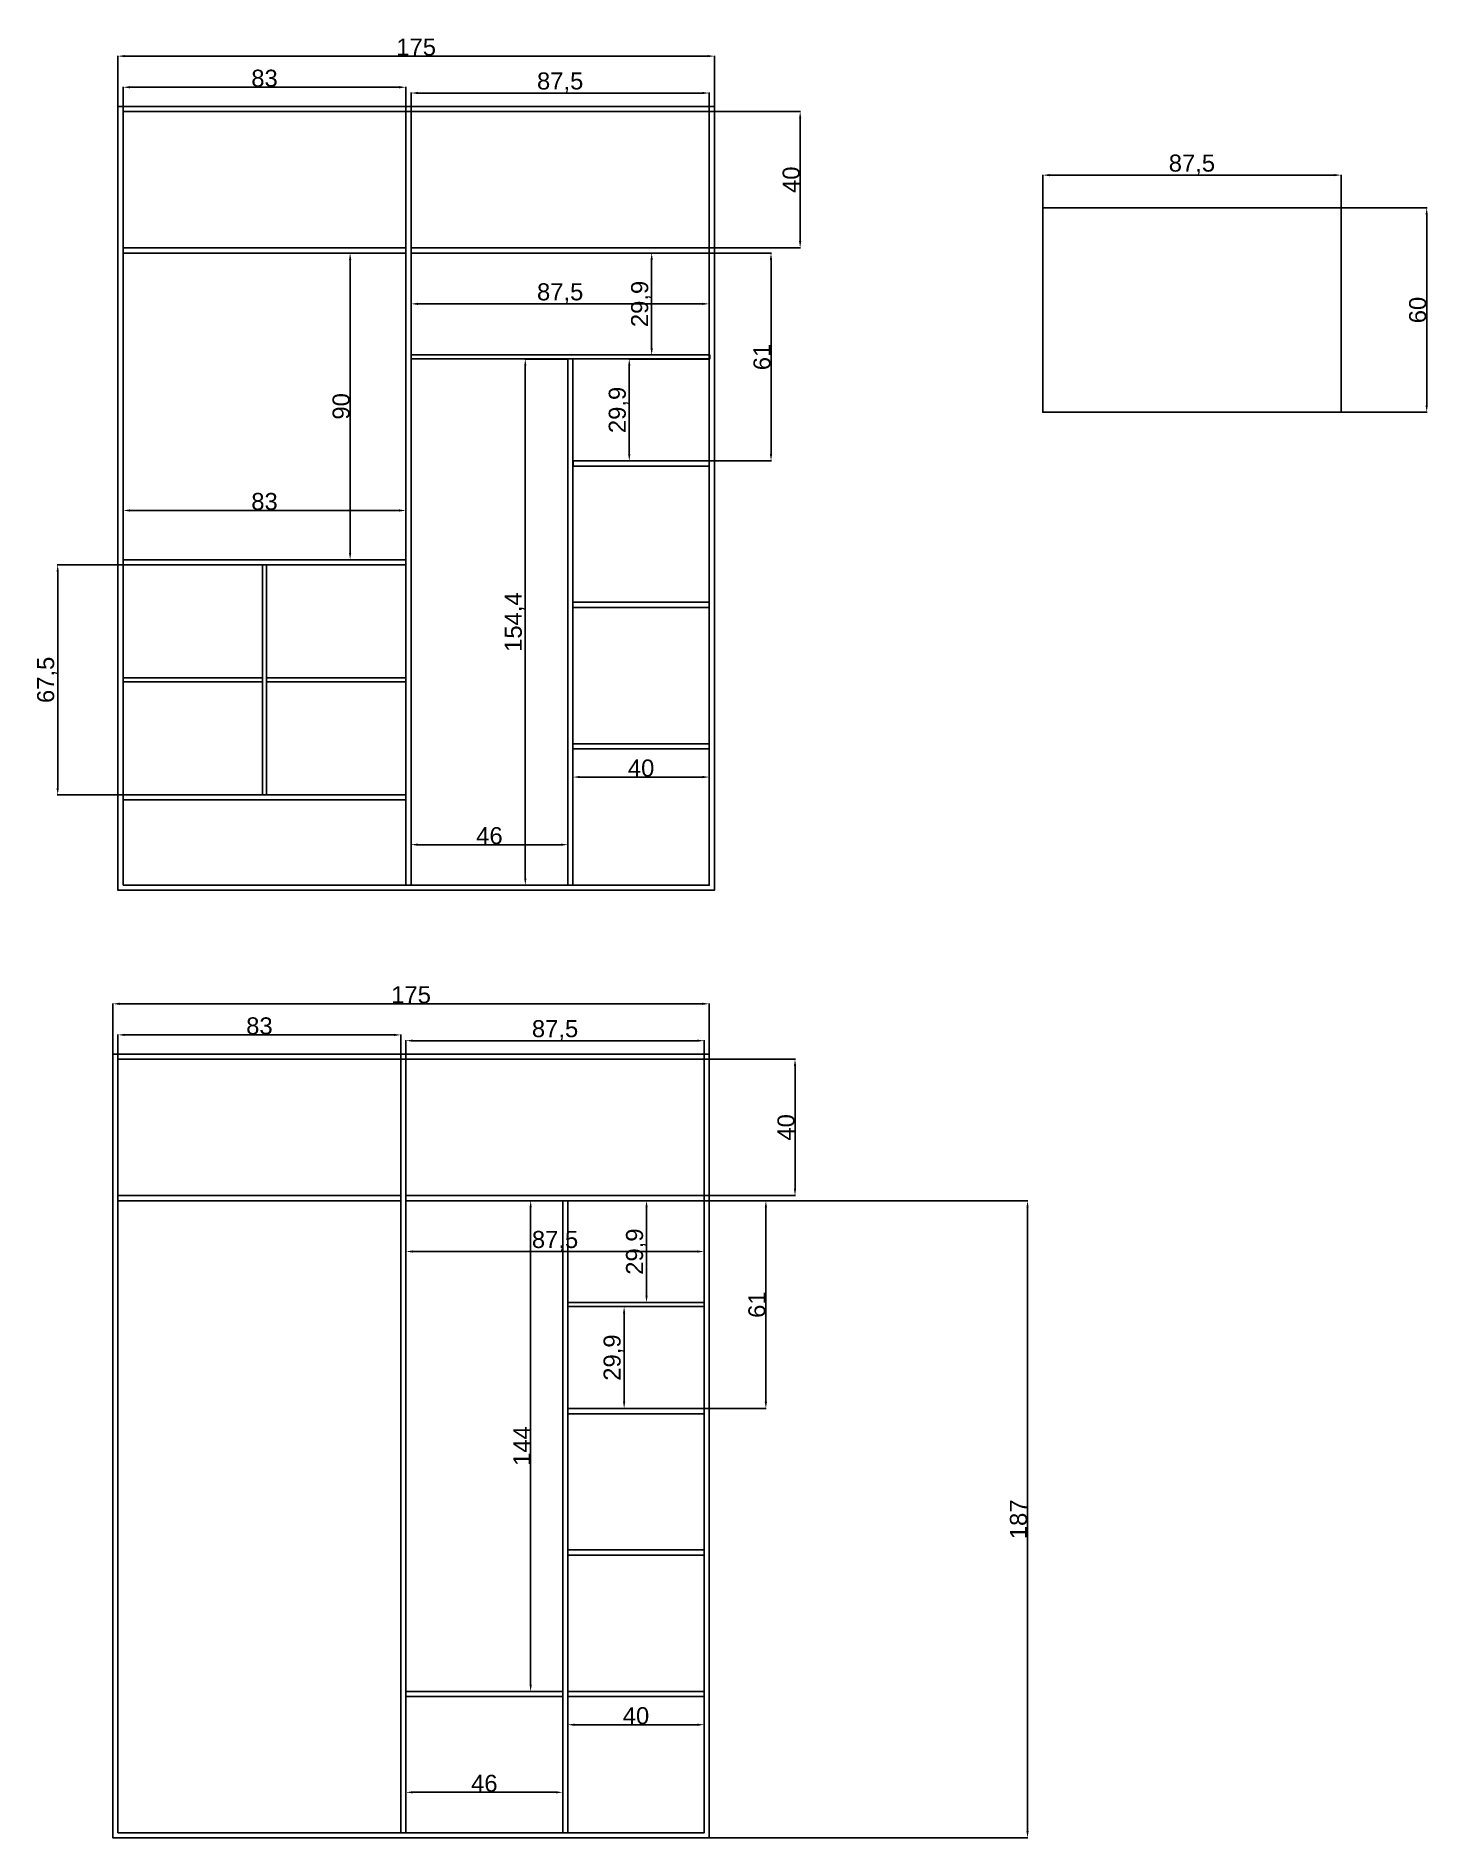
# Model space of a CAD drawing. Header units: millimetres. Extents: x 812 to 4900, y -2431 to 2856.
import ezdxf

# ---------------------------------------------------------------- set-up
doc = ezdxf.new("R2010")
doc.units = ezdxf.units.MM
doc.styles.get("Standard").update_dxf_attribs({"font": 'arial.ttf'})
doc.dimstyles.new('Neftali ISO-25', dxfattribs={"dimtxt": 50, "dimasz": 20, "dimexe": 1.25, "dimexo": 0.625, "dimtad": 1, "dimlfac": 0.1, "dimtxsty": 'Standard', "dimcen": 2.5, "dimclrd": 1, "dimadec": 0, "dimazin": 0, "dimtfac": 1, "dimtmove": 0, "dimatfit": 3, "dimfxl": 1, "dimarcsym": 0})

# ---------------------------------------------------------------- blocks, each defined once
blk = doc.blocks.new('*D6')
at = {"color": 0, "lineweight": -2, "transparency": 16777216}
for p, q in [((1052.7, 2650.1), (1052.7, 2798.4)), ((2802.7, 2650.1), (2802.7, 2798.4))]:
    blk.add_line(p, q, dxfattribs=at)
at = {"color": 1, "lineweight": -2, "transparency": 16777216}
blk.add_line((1072.7, 2797.1), (2782.7, 2797.1), dxfattribs=at)
at = {"color": 1, "transparency": 16777216}
for points in [[(1072.7, 2800.5), (1072.7, 2793.8), (1052.7, 2797.1)], [(2782.7, 2800.5), (2782.7, 2793.8), (2802.7, 2797.1)]]:
    blk.add_solid(points, dxfattribs=at)
at = {"layer": 'Defpoints', "color": 0, "transparency": 16777216}
for p in [(2802.7, 2797.1), (1052.7, 2649.4), (2802.7, 2649.4)]:
    blk.add_point(p, dxfattribs=at)
at = {"color": 0, "transparency": 16777216, "insert": (1927.7, 2823.3), "char_height": 50, "attachment_point": 5}
blk.add_mtext('175', dxfattribs=at)
blk = doc.blocks.new('*D7')
at = {"color": 0, "lineweight": -2, "transparency": 16777216}
for p, q in [((1912.7, 2635.1), (1912.7, 2690.1)), ((2787.7, 2635.1), (2787.7, 2690.1))]:
    blk.add_line(p, q, dxfattribs=at)
at = {"color": 1, "lineweight": -2, "transparency": 16777216}
blk.add_line((1932.7, 2688.9), (2767.7, 2688.9), dxfattribs=at)
at = {"color": 1, "transparency": 16777216}
for points in [[(1932.7, 2692.2), (1932.7, 2685.5), (1912.7, 2688.9)], [(2767.7, 2692.2), (2767.7, 2685.5), (2787.7, 2688.9)]]:
    blk.add_solid(points, dxfattribs=at)
at = {"layer": 'Defpoints', "color": 0, "transparency": 16777216}
for p in [(2787.7, 2688.9), (1912.7, 2634.4), (2787.7, 2634.4)]:
    blk.add_point(p, dxfattribs=at)
at = {"color": 0, "transparency": 16777216, "insert": (2350.2, 2719.6), "char_height": 50, "attachment_point": 5}
blk.add_mtext('87,5', dxfattribs=at)
blk = doc.blocks.new('*D8')
at = {"color": 0, "lineweight": -2, "transparency": 16777216}
for p, q in [((1067.7, 2635.1), (1067.7, 2707.1)), ((1897.7, 2635.1), (1897.7, 2707.1))]:
    blk.add_line(p, q, dxfattribs=at)
at = {"color": 1, "lineweight": -2, "transparency": 16777216}
blk.add_line((1877.7, 2705.8), (1087.7, 2705.8), dxfattribs=at)
at = {"color": 1, "transparency": 16777216}
for points in [[(1087.7, 2709.2), (1087.7, 2702.5), (1067.7, 2705.8)], [(1877.7, 2709.2), (1877.7, 2702.5), (1897.7, 2705.8)]]:
    blk.add_solid(points, dxfattribs=at)
at = {"layer": 'Defpoints', "color": 0, "transparency": 16777216}
for p in [(1067.7, 2705.8), (1067.7, 2634.4), (1897.7, 2634.4)]:
    blk.add_point(p, dxfattribs=at)
at = {"color": 0, "transparency": 16777216, "insert": (1482.7, 2732), "char_height": 50, "attachment_point": 5}
blk.add_mtext('83', dxfattribs=at)
blk = doc.blocks.new('*D9')
at = {"color": 0, "lineweight": -2, "transparency": 16777216}
for p, q in [((2788.3, 2634.4), (3055.7, 2634.4)), ((2788.3, 2234.4), (3055.7, 2234.4))]:
    blk.add_line(p, q, dxfattribs=at)
at = {"color": 1, "lineweight": -2, "transparency": 16777216}
blk.add_line((3054.4, 2614.4), (3054.4, 2254.4), dxfattribs=at)
at = {"color": 1, "transparency": 16777216}
for points in [[(3051.1, 2614.4), (3057.7, 2614.4), (3054.4, 2634.4)], [(3051.1, 2254.4), (3057.7, 2254.4), (3054.4, 2234.4)]]:
    blk.add_solid(points, dxfattribs=at)
at = {"layer": 'Defpoints', "color": 0, "transparency": 16777216}
for p in [(2787.7, 2634.4), (2787.7, 2234.4), (3054.4, 2234.4)]:
    blk.add_point(p, dxfattribs=at)
at = {"color": 0, "transparency": 16777216, "insert": (3028.3, 2434.4), "char_height": 50, "attachment_point": 5, "rotation": 90}
blk.add_mtext('40', dxfattribs=at)
blk = doc.blocks.new('*D10')
at = {"color": 0, "lineweight": -2, "transparency": 16777216}
for p, q in [((1912.7, 2233.8), (1912.7, 2069)), ((2787.7, 2233.8), (2787.7, 2069))]:
    blk.add_line(p, q, dxfattribs=at)
at = {"color": 1, "lineweight": -2, "transparency": 16777216}
blk.add_line((1932.7, 2070.2), (2767.7, 2070.2), dxfattribs=at)
at = {"color": 1, "transparency": 16777216}
for points in [[(1932.7, 2073.5), (1932.7, 2066.9), (1912.7, 2070.2)], [(2767.7, 2073.5), (2767.7, 2066.9), (2787.7, 2070.2)]]:
    blk.add_solid(points, dxfattribs=at)
at = {"layer": 'Defpoints', "color": 0, "transparency": 16777216}
for p in [(1912.7, 2234.4), (2787.7, 2234.4), (2787.7, 2070.2)]:
    blk.add_point(p, dxfattribs=at)
at = {"color": 0, "transparency": 16777216, "insert": (2350.2, 2100.9), "char_height": 50, "attachment_point": 5}
blk.add_mtext('87,5', dxfattribs=at)
blk = doc.blocks.new('*D11')
at = {"color": 0, "lineweight": -2, "transparency": 16777216}
for p, q in [((3766.5, 2352.7), (3766.5, 2449.2)), ((4641.5, 2352.7), (4641.5, 2449.2))]:
    blk.add_line(p, q, dxfattribs=at)
at = {"color": 1, "lineweight": -2, "transparency": 16777216}
blk.add_line((3786.5, 2448), (4621.5, 2448), dxfattribs=at)
at = {"color": 1, "transparency": 16777216}
for points in [[(3786.5, 2451.3), (3786.5, 2444.6), (3766.5, 2448)], [(4621.5, 2451.3), (4621.5, 2444.6), (4641.5, 2448)]]:
    blk.add_solid(points, dxfattribs=at)
at = {"layer": 'Defpoints', "color": 0, "transparency": 16777216}
for p in [(4641.5, 2448), (3766.5, 2352.1), (4641.5, 2352.1)]:
    blk.add_point(p, dxfattribs=at)
at = {"color": 0, "transparency": 16777216, "insert": (4204, 2478.6), "char_height": 50, "attachment_point": 5}
blk.add_mtext('87,5', dxfattribs=at)
blk = doc.blocks.new('*D12')
at = {"color": 0, "lineweight": -2, "transparency": 16777216}
for p, q in [((4642.1, 2352.1), (4894.1, 2352.1)), ((4642.1, 1752.1), (4894.1, 1752.1))]:
    blk.add_line(p, q, dxfattribs=at)
at = {"color": 1, "lineweight": -2, "transparency": 16777216}
blk.add_line((4892.9, 2332.1), (4892.9, 1772.1), dxfattribs=at)
at = {"color": 1, "transparency": 16777216}
for points in [[(4889.5, 2332.1), (4896.2, 2332.1), (4892.9, 2352.1)], [(4889.5, 1772.1), (4896.2, 1772.1), (4892.9, 1752.1)]]:
    blk.add_solid(points, dxfattribs=at)
at = {"layer": 'Defpoints', "color": 0, "transparency": 16777216}
for p in [(4641.5, 2352.1), (4641.5, 1752.1), (4892.9, 1752.1)]:
    blk.add_point(p, dxfattribs=at)
at = {"color": 0, "transparency": 16777216, "insert": (4866.7, 2052.1), "char_height": 50, "attachment_point": 5, "rotation": 90}
blk.add_mtext('60', dxfattribs=at)
blk = doc.blocks.new('*D13')
at = {"color": 0, "lineweight": -2, "transparency": 16777216}
for p, q in [((1912.7, 365.1), (1912.7, 484.5)), ((2372.7, 365.1), (2372.7, 484.5))]:
    blk.add_line(p, q, dxfattribs=at)
at = {"color": 1, "lineweight": -2, "transparency": 16777216}
blk.add_line((2352.7, 483.3), (1932.7, 483.3), dxfattribs=at)
at = {"color": 1, "transparency": 16777216}
for points in [[(1932.7, 486.6), (1932.7, 479.9), (1912.7, 483.3)], [(2352.7, 486.6), (2352.7, 479.9), (2372.7, 483.3)]]:
    blk.add_solid(points, dxfattribs=at)
at = {"layer": 'Defpoints', "color": 0, "transparency": 16777216}
for p in [(1912.7, 483.3), (1912.7, 364.4), (2372.7, 364.4)]:
    blk.add_point(p, dxfattribs=at)
at = {"color": 0, "transparency": 16777216, "insert": (2142.7, 509.4), "char_height": 50, "attachment_point": 5}
blk.add_mtext('46', dxfattribs=at)
blk = doc.blocks.new('*D14')
at = {"color": 0, "lineweight": -2, "transparency": 16777216}
for p, q in [((2387.7, 763.8), (2387.7, 680.5)), ((2787.7, 763.8), (2787.7, 680.5))]:
    blk.add_line(p, q, dxfattribs=at)
at = {"color": 1, "lineweight": -2, "transparency": 16777216}
blk.add_line((2407.7, 681.7), (2767.7, 681.7), dxfattribs=at)
at = {"color": 1, "transparency": 16777216}
for points in [[(2407.7, 685), (2407.7, 678.4), (2387.7, 681.7)], [(2767.7, 685), (2767.7, 678.4), (2787.7, 681.7)]]:
    blk.add_solid(points, dxfattribs=at)
at = {"layer": 'Defpoints', "color": 0, "transparency": 16777216}
for p in [(2387.7, 764.4), (2787.7, 764.4), (2787.7, 681.7)]:
    blk.add_point(p, dxfattribs=at)
at = {"color": 0, "transparency": 16777216, "insert": (2587.7, 707.9), "char_height": 50, "attachment_point": 5}
blk.add_mtext('40', dxfattribs=at)
blk = doc.blocks.new('*D15')
at = {"color": 0, "lineweight": -2, "transparency": 16777216}
for p, q in [((2788.3, 2219.4), (2970.1, 2219.4)), ((2788.3, 1609.4), (2970.1, 1609.4))]:
    blk.add_line(p, q, dxfattribs=at)
at = {"color": 1, "lineweight": -2, "transparency": 16777216}
blk.add_line((2968.9, 2199.4), (2968.9, 1629.4), dxfattribs=at)
at = {"color": 1, "transparency": 16777216}
for points in [[(2965.6, 2199.4), (2972.2, 2199.4), (2968.9, 2219.4)], [(2965.6, 1629.4), (2972.2, 1629.4), (2968.9, 1609.4)]]:
    blk.add_solid(points, dxfattribs=at)
at = {"layer": 'Defpoints', "color": 0, "transparency": 16777216}
for p in [(2787.7, 2219.4), (2787.7, 1609.4), (2968.9, 1609.4)]:
    blk.add_point(p, dxfattribs=at)
at = {"color": 0, "transparency": 16777216, "insert": (2942.7, 1914.4), "char_height": 50, "attachment_point": 5, "rotation": 90}
blk.add_mtext('61', dxfattribs=at)
blk = doc.blocks.new('*D16')
at = {"color": 0, "lineweight": -2, "transparency": 16777216}
for p, q in [((2787.1, 1908.4), (2551.7, 1908.4)), ((2787.1, 1609.4), (2551.7, 1609.4))]:
    blk.add_line(p, q, dxfattribs=at)
at = {"color": 1, "lineweight": -2, "transparency": 16777216}
blk.add_line((2553, 1888.4), (2553, 1629.4), dxfattribs=at)
at = {"color": 1, "transparency": 16777216}
for points in [[(2549.6, 1888.4), (2556.3, 1888.4), (2553, 1908.4)], [(2549.6, 1629.4), (2556.3, 1629.4), (2553, 1609.4)]]:
    blk.add_solid(points, dxfattribs=at)
at = {"layer": 'Defpoints', "color": 0, "transparency": 16777216}
for p in [(2787.7, 1908.4), (2553, 1609.4), (2787.7, 1609.4)]:
    blk.add_point(p, dxfattribs=at)
at = {"color": 0, "transparency": 16777216, "insert": (2522.3, 1758.9), "char_height": 50, "attachment_point": 5, "rotation": 90}
blk.add_mtext('29,9', dxfattribs=at)
blk = doc.blocks.new('*D17')
at = {"color": 0, "lineweight": -2, "transparency": 16777216}
for p, q in [((2787.1, 2219.4), (2617.5, 2219.4)), ((2788.6, 1920.4), (2617.5, 1920.4))]:
    blk.add_line(p, q, dxfattribs=at)
at = {"color": 1, "lineweight": -2, "transparency": 16777216}
blk.add_line((2618.7, 1940.4), (2618.7, 2199.4), dxfattribs=at)
at = {"color": 1, "transparency": 16777216}
for points in [[(2615.4, 2199.4), (2622, 2199.4), (2618.7, 2219.4)], [(2615.4, 1940.4), (2622, 1940.4), (2618.7, 1920.4)]]:
    blk.add_solid(points, dxfattribs=at)
at = {"layer": 'Defpoints', "color": 0, "transparency": 16777216}
for p in [(2618.7, 2219.4), (2787.7, 2219.4), (2789.3, 1920.4)]:
    blk.add_point(p, dxfattribs=at)
at = {"color": 0, "transparency": 16777216, "insert": (2588, 2069.9), "char_height": 50, "attachment_point": 5, "rotation": 90}
blk.add_mtext('29,9', dxfattribs=at)
blk = doc.blocks.new('*D32')
at = {"color": 0, "lineweight": -2, "transparency": 16777216}
for p, q in [((1037.7, -130.7), (1037.7, 17.6)), ((2787.7, -130.7), (2787.7, 17.6))]:
    blk.add_line(p, q, dxfattribs=at)
at = {"color": 1, "lineweight": -2, "transparency": 16777216}
blk.add_line((1057.7, 16.4), (2767.7, 16.4), dxfattribs=at)
at = {"color": 1, "transparency": 16777216}
for points in [[(1057.7, 19.7), (1057.7, 13.1), (1037.7, 16.4)], [(2767.7, 19.7), (2767.7, 13.1), (2787.7, 16.4)]]:
    blk.add_solid(points, dxfattribs=at)
at = {"layer": 'Defpoints', "color": 0, "transparency": 16777216}
for p in [(2787.7, 16.4), (1037.7, -131.3), (2787.7, -131.3)]:
    blk.add_point(p, dxfattribs=at)
at = {"color": 0, "transparency": 16777216, "insert": (1912.7, 42.5), "char_height": 50, "attachment_point": 5}
blk.add_mtext('175', dxfattribs=at)
blk = doc.blocks.new('*D33')
at = {"color": 0, "lineweight": -2, "transparency": 16777216}
for p, q in [((1897.7, -145.7), (1897.7, -90.6)), ((2772.7, -145.7), (2772.7, -90.6))]:
    blk.add_line(p, q, dxfattribs=at)
at = {"color": 1, "lineweight": -2, "transparency": 16777216}
blk.add_line((1917.7, -91.8), (2752.7, -91.8), dxfattribs=at)
at = {"color": 1, "transparency": 16777216}
for points in [[(1917.7, -88.5), (1917.7, -95.2), (1897.7, -91.8)], [(2752.7, -88.5), (2752.7, -95.2), (2772.7, -91.8)]]:
    blk.add_solid(points, dxfattribs=at)
at = {"layer": 'Defpoints', "color": 0, "transparency": 16777216}
for p in [(2772.7, -91.8), (1897.7, -146.3), (2772.7, -146.3)]:
    blk.add_point(p, dxfattribs=at)
at = {"color": 0, "transparency": 16777216, "insert": (2335.2, -61.2), "char_height": 50, "attachment_point": 5}
blk.add_mtext('87,5', dxfattribs=at)
blk = doc.blocks.new('*D34')
at = {"color": 0, "lineweight": -2, "transparency": 16777216}
for p, q in [((1052.7, -145.7), (1052.7, -73.6)), ((1882.7, -145.7), (1882.7, -73.6))]:
    blk.add_line(p, q, dxfattribs=at)
at = {"color": 1, "lineweight": -2, "transparency": 16777216}
blk.add_line((1862.7, -74.9), (1072.7, -74.9), dxfattribs=at)
at = {"color": 1, "transparency": 16777216}
for points in [[(1072.7, -71.6), (1072.7, -78.2), (1052.7, -74.9)], [(1862.7, -71.6), (1862.7, -78.2), (1882.7, -74.9)]]:
    blk.add_solid(points, dxfattribs=at)
at = {"layer": 'Defpoints', "color": 0, "transparency": 16777216}
for p in [(1052.7, -74.9), (1052.7, -146.3), (1882.7, -146.3)]:
    blk.add_point(p, dxfattribs=at)
at = {"color": 0, "transparency": 16777216, "insert": (1467.7, -48.7), "char_height": 50, "attachment_point": 5}
blk.add_mtext('83', dxfattribs=at)
blk = doc.blocks.new('*D35')
at = {"color": 0, "lineweight": -2, "transparency": 16777216}
for p, q in [((2773.3, -146.3), (3040.6, -146.3)), ((2773.3, -546.3), (3040.6, -546.3))]:
    blk.add_line(p, q, dxfattribs=at)
at = {"color": 1, "lineweight": -2, "transparency": 16777216}
blk.add_line((3039.3, -166.3), (3039.3, -526.3), dxfattribs=at)
at = {"color": 1, "transparency": 16777216}
for points in [[(3036, -166.3), (3042.7, -166.3), (3039.3, -146.3)], [(3036, -526.3), (3042.7, -526.3), (3039.3, -546.3)]]:
    blk.add_solid(points, dxfattribs=at)
at = {"layer": 'Defpoints', "color": 0, "transparency": 16777216}
for p in [(2772.7, -146.3), (2772.7, -546.3), (3039.3, -546.3)]:
    blk.add_point(p, dxfattribs=at)
at = {"color": 0, "transparency": 16777216, "insert": (3013.2, -346.3), "char_height": 50, "attachment_point": 5, "rotation": 90}
blk.add_mtext('40', dxfattribs=at)
blk = doc.blocks.new('*D36')
at = {"color": 0, "lineweight": -2, "transparency": 16777216}
for p, q in [((1897.7, -546.9), (1897.7, -711.8)), ((2772.7, -546.9), (2772.7, -711.8))]:
    blk.add_line(p, q, dxfattribs=at)
at = {"color": 1, "lineweight": -2, "transparency": 16777216}
blk.add_line((1917.7, -710.5), (2752.7, -710.5), dxfattribs=at)
at = {"color": 1, "transparency": 16777216}
for points in [[(1917.7, -707.2), (1917.7, -713.8), (1897.7, -710.5)], [(2752.7, -707.2), (2752.7, -713.8), (2772.7, -710.5)]]:
    blk.add_solid(points, dxfattribs=at)
at = {"layer": 'Defpoints', "color": 0, "transparency": 16777216}
for p in [(1897.7, -546.3), (2772.7, -546.3), (2772.7, -710.5)]:
    blk.add_point(p, dxfattribs=at)
at = {"color": 0, "transparency": 16777216, "insert": (2335.2, -679.8), "char_height": 50, "attachment_point": 5}
blk.add_mtext('87,5', dxfattribs=at)
blk = doc.blocks.new('*D37')
at = {"color": 0, "lineweight": -2, "transparency": 16777216}
for p, q in [((1897.7, -2415.7), (1897.7, -2296.2)), ((2357.7, -2415.7), (2357.7, -2296.2))]:
    blk.add_line(p, q, dxfattribs=at)
at = {"color": 1, "lineweight": -2, "transparency": 16777216}
blk.add_line((2337.7, -2297.4), (1917.7, -2297.4), dxfattribs=at)
at = {"color": 1, "transparency": 16777216}
for points in [[(1917.7, -2294.1), (1917.7, -2300.8), (1897.7, -2297.4)], [(2337.7, -2294.1), (2337.7, -2300.8), (2357.7, -2297.4)]]:
    blk.add_solid(points, dxfattribs=at)
at = {"layer": 'Defpoints', "color": 0, "transparency": 16777216}
for p in [(1897.7, -2297.4), (1897.7, -2416.3), (2357.7, -2416.3)]:
    blk.add_point(p, dxfattribs=at)
at = {"color": 0, "transparency": 16777216, "insert": (2127.7, -2271.3), "char_height": 50, "attachment_point": 5}
blk.add_mtext('46', dxfattribs=at)
blk = doc.blocks.new('*D31')
at = {"color": 0, "lineweight": -2, "transparency": 16777216}
for p, q in [((2372.7, -2016.9), (2372.7, -2100.3)), ((2772.7, -2016.9), (2772.7, -2100.3))]:
    blk.add_line(p, q, dxfattribs=at)
at = {"color": 1, "lineweight": -2, "transparency": 16777216}
blk.add_line((2392.7, -2099), (2752.7, -2099), dxfattribs=at)
at = {"color": 1, "transparency": 16777216}
for points in [[(2392.7, -2095.7), (2392.7, -2102.4), (2372.7, -2099)], [(2752.7, -2095.7), (2752.7, -2102.4), (2772.7, -2099)]]:
    blk.add_solid(points, dxfattribs=at)
at = {"layer": 'Defpoints', "color": 0, "transparency": 16777216}
for p in [(2372.7, -2016.3), (2772.7, -2016.3), (2772.7, -2099)]:
    blk.add_point(p, dxfattribs=at)
at = {"color": 0, "transparency": 16777216, "insert": (2572.7, -2072.9), "char_height": 50, "attachment_point": 5}
blk.add_mtext('40', dxfattribs=at)
blk = doc.blocks.new('*D38')
at = {"color": 0, "lineweight": -2, "transparency": 16777216}
for p, q in [((2773.3, -561.3), (2955.1, -561.3)), ((2773.3, -1171.3), (2955.1, -1171.3))]:
    blk.add_line(p, q, dxfattribs=at)
at = {"color": 1, "lineweight": -2, "transparency": 16777216}
blk.add_line((2953.8, -581.3), (2953.8, -1151.3), dxfattribs=at)
at = {"color": 1, "transparency": 16777216}
for points in [[(2950.5, -581.3), (2957.2, -581.3), (2953.8, -561.3)], [(2950.5, -1151.3), (2957.2, -1151.3), (2953.8, -1171.3)]]:
    blk.add_solid(points, dxfattribs=at)
at = {"layer": 'Defpoints', "color": 0, "transparency": 16777216}
for p in [(2772.7, -561.3), (2772.7, -1171.3), (2953.8, -1171.3)]:
    blk.add_point(p, dxfattribs=at)
at = {"color": 0, "transparency": 16777216, "insert": (2927.7, -866.3), "char_height": 50, "attachment_point": 5, "rotation": 90}
blk.add_mtext('61', dxfattribs=at)
blk = doc.blocks.new('*D39')
at = {"color": 0, "lineweight": -2, "transparency": 16777216}
for p, q in [((2772, -872.3), (2536.7, -872.3)), ((2772, -1171.3), (2536.7, -1171.3))]:
    blk.add_line(p, q, dxfattribs=at)
at = {"color": 1, "lineweight": -2, "transparency": 16777216}
blk.add_line((2537.9, -892.3), (2537.9, -1151.3), dxfattribs=at)
at = {"color": 1, "transparency": 16777216}
for points in [[(2534.6, -892.3), (2541.2, -892.3), (2537.9, -872.3)], [(2534.6, -1151.3), (2541.2, -1151.3), (2537.9, -1171.3)]]:
    blk.add_solid(points, dxfattribs=at)
at = {"layer": 'Defpoints', "color": 0, "transparency": 16777216}
for p in [(2772.7, -872.3), (2537.9, -1171.3), (2772.7, -1171.3)]:
    blk.add_point(p, dxfattribs=at)
at = {"color": 0, "transparency": 16777216, "insert": (2507.2, -1021.8), "char_height": 50, "attachment_point": 5, "rotation": 90}
blk.add_mtext('29,9', dxfattribs=at)
blk = doc.blocks.new('*D40')
at = {"color": 0, "lineweight": -2, "transparency": 16777216}
for p, q in [((2772, -561.3), (2602.4, -561.3)), ((2772, -860.3), (2602.4, -860.3))]:
    blk.add_line(p, q, dxfattribs=at)
at = {"color": 1, "lineweight": -2, "transparency": 16777216}
blk.add_line((2603.6, -840.3), (2603.6, -581.3), dxfattribs=at)
at = {"color": 1, "transparency": 16777216}
for points in [[(2600.3, -581.3), (2607, -581.3), (2603.6, -561.3)], [(2600.3, -840.3), (2607, -840.3), (2603.6, -860.3)]]:
    blk.add_solid(points, dxfattribs=at)
at = {"layer": 'Defpoints', "color": 0, "transparency": 16777216}
for p in [(2603.6, -561.3), (2772.7, -561.3), (2772.7, -860.3)]:
    blk.add_point(p, dxfattribs=at)
at = {"color": 0, "transparency": 16777216, "insert": (2573, -710.8), "char_height": 50, "attachment_point": 5, "rotation": 90}
blk.add_mtext('29,9', dxfattribs=at)
blk = doc.blocks.new('*D42')
at = {"color": 0, "lineweight": -2, "transparency": 16777216}
for p, q in [((2357, -561.3), (2262.4, -561.3)), ((2357, -2001.3), (2262.4, -2001.3))]:
    blk.add_line(p, q, dxfattribs=at)
at = {"color": 1, "lineweight": -2, "transparency": 16777216}
blk.add_line((2263.6, -581.3), (2263.6, -1981.3), dxfattribs=at)
at = {"color": 1, "transparency": 16777216}
for points in [[(2260.3, -581.3), (2266.9, -581.3), (2263.6, -561.3)], [(2260.3, -1981.3), (2266.9, -1981.3), (2263.6, -2001.3)]]:
    blk.add_solid(points, dxfattribs=at)
at = {"layer": 'Defpoints', "color": 0, "transparency": 16777216}
for p in [(2357.7, -561.3), (2263.6, -2001.3), (2357.7, -2001.3)]:
    blk.add_point(p, dxfattribs=at)
at = {"color": 0, "transparency": 16777216, "insert": (2237.9, -1281.3), "char_height": 50, "attachment_point": 5, "rotation": 90}
blk.add_mtext('144', dxfattribs=at)
blk = doc.blocks.new('*D43')
at = {"color": 0, "lineweight": -2, "transparency": 16777216}
for p, q in [((2788.3, -561.3), (3722.8, -561.3)), ((2788.3, -2431.3), (3722.8, -2431.3))]:
    blk.add_line(p, q, dxfattribs=at)
at = {"color": 1, "lineweight": -2, "transparency": 16777216}
blk.add_line((3721.6, -2411.3), (3721.6, -581.3), dxfattribs=at)
at = {"color": 1, "transparency": 16777216}
for points in [[(3718.3, -581.3), (3724.9, -581.3), (3721.6, -561.3)], [(3718.3, -2411.3), (3724.9, -2411.3), (3721.6, -2431.3)]]:
    blk.add_solid(points, dxfattribs=at)
at = {"layer": 'Defpoints', "color": 0, "transparency": 16777216}
for p in [(2787.7, -561.3), (3721.6, -561.3), (2787.7, -2431.3)]:
    blk.add_point(p, dxfattribs=at)
at = {"color": 0, "transparency": 16777216, "insert": (3695.4, -1496.3), "char_height": 50, "attachment_point": 5, "rotation": 90}
blk.add_mtext('187', dxfattribs=at)
blk = doc.blocks.new('*D45')
at = {"color": 0, "lineweight": -2, "transparency": 16777216}
for p, q in [((1897.1, 1304.4), (874.5, 1304.4)), ((1897.1, 629.4), (874.5, 629.4))]:
    blk.add_line(p, q, dxfattribs=at)
at = {"color": 1, "lineweight": -2, "transparency": 16777216}
blk.add_line((875.8, 1284.4), (875.8, 649.4), dxfattribs=at)
at = {"color": 1, "transparency": 16777216}
for points in [[(872.4, 1284.4), (879.1, 1284.4), (875.8, 1304.4)], [(872.4, 649.4), (879.1, 649.4), (875.8, 629.4)]]:
    blk.add_solid(points, dxfattribs=at)
at = {"layer": 'Defpoints', "color": 0, "transparency": 16777216}
for p in [(1897.7, 1304.4), (875.8, 629.4), (1897.7, 629.4)]:
    blk.add_point(p, dxfattribs=at)
at = {"color": 0, "transparency": 16777216, "insert": (845.1, 966.9), "char_height": 50, "attachment_point": 5, "rotation": 90}
blk.add_mtext('67,5', dxfattribs=at)
blk = doc.blocks.new('*D46')
at = {"color": 0, "lineweight": -2, "transparency": 16777216}
for p, q in [((1067.7, 1305.1), (1067.7, 1465.1)), ((1897.7, 1305.1), (1897.7, 1465.1))]:
    blk.add_line(p, q, dxfattribs=at)
at = {"color": 1, "lineweight": -2, "transparency": 16777216}
blk.add_line((1087.7, 1463.9), (1877.7, 1463.9), dxfattribs=at)
at = {"color": 1, "transparency": 16777216}
for points in [[(1087.7, 1467.2), (1087.7, 1460.6), (1067.7, 1463.9)], [(1877.7, 1467.2), (1877.7, 1460.6), (1897.7, 1463.9)]]:
    blk.add_solid(points, dxfattribs=at)
at = {"layer": 'Defpoints', "color": 0, "transparency": 16777216}
for p in [(1897.7, 1463.9), (1067.7, 1304.4), (1897.7, 1304.4)]:
    blk.add_point(p, dxfattribs=at)
at = {"color": 0, "transparency": 16777216, "insert": (1482.7, 1490.1), "char_height": 50, "attachment_point": 5}
blk.add_mtext('83', dxfattribs=at)
blk = doc.blocks.new('*D47')
at = {"color": 0, "lineweight": -2, "transparency": 16777216}
for p, q in [((1897.1, 2219.4), (1732.6, 2219.4)), ((1897.1, 1319.4), (1732.6, 1319.4))]:
    blk.add_line(p, q, dxfattribs=at)
at = {"color": 1, "lineweight": -2, "transparency": 16777216}
blk.add_line((1733.9, 2199.4), (1733.9, 1339.4), dxfattribs=at)
at = {"color": 1, "transparency": 16777216}
for points in [[(1730.6, 2199.4), (1737.2, 2199.4), (1733.9, 2219.4)], [(1730.6, 1339.4), (1737.2, 1339.4), (1733.9, 1319.4)]]:
    blk.add_solid(points, dxfattribs=at)
at = {"layer": 'Defpoints', "color": 0, "transparency": 16777216}
for p in [(1897.7, 2219.4), (1733.9, 1319.4), (1897.7, 1319.4)]:
    blk.add_point(p, dxfattribs=at)
at = {"color": 0, "transparency": 16777216, "insert": (1707.7, 1769.4), "char_height": 50, "attachment_point": 5, "rotation": 90}
blk.add_mtext('90', dxfattribs=at)
blk = doc.blocks.new('*D48')
at = {"color": 0, "lineweight": -2, "transparency": 16777216}
for p, q in [((2372.1, 1908.4), (2246.6, 1908.4)), ((2372.1, 364.4), (2246.6, 364.4))]:
    blk.add_line(p, q, dxfattribs=at)
at = {"color": 1, "lineweight": -2, "transparency": 16777216}
blk.add_line((2247.9, 1888.4), (2247.9, 384.4), dxfattribs=at)
at = {"color": 1, "transparency": 16777216}
for points in [[(2244.6, 1888.4), (2251.2, 1888.4), (2247.9, 1908.4)], [(2244.6, 384.4), (2251.2, 384.4), (2247.9, 364.4)]]:
    blk.add_solid(points, dxfattribs=at)
at = {"layer": 'Defpoints', "color": 0, "transparency": 16777216}
for p in [(2372.7, 1908.4), (2247.9, 364.4), (2372.7, 364.4)]:
    blk.add_point(p, dxfattribs=at)
at = {"color": 0, "transparency": 16777216, "insert": (2217.2, 1136.4), "char_height": 50, "attachment_point": 5, "rotation": 90}
blk.add_mtext('154,4', dxfattribs=at)

msp = doc.modelspace()

# ---------------------------------------------------------------- linework, layer by layer
for points in [[(1052.723, 2649.432), (1052.723, 349.432), (2802.723, 349.432), (2802.723, 2649.432), (1052.723, 2649.432)], [(1067.723, 349.432), (1052.723, 349.432), (1052.723, 2649.432), (1067.723, 2649.432)], [(2802.723, 2634.432), (2802.723, 2649.432), (1052.723, 2649.432), (1052.723, 2634.432)], [(2787.723, 2649.432), (2802.723, 2649.432), (2802.723, 349.432), (2787.723, 349.432)], [(1897.723, 2634.432), (1912.723, 2634.432), (1912.723, 364.432), (1897.723, 364.432), (1897.723, 2634.432)], [(3766.486, 2352.114), (3766.486, 1752.114), (4641.486, 1752.114), (4641.486, 2352.114), (3766.486, 2352.114)], [(1067.723, 2234.432), (1067.723, 2219.432), (1897.723, 2219.432), (1897.723, 2234.432), (1067.723, 2234.432)], [(1912.723, 2234.432), (1912.723, 2219.432), (2787.723, 2219.432), (2787.723, 2234.432), (1912.723, 2234.432), (1912.723, 2219.432)], [(1912.723, 1914.432), (1912.723, 1920.432), (2789.257, 1920.432), (2789.257, 1908.432), (1912.723, 1908.432), (1912.723, 1914.432)], [(2387.723, 364.432), (2387.723, 1908.432), (2372.723, 1908.432), (2372.723, 364.432), (2387.723, 364.432)], [(2787.723, 1609.432), (2387.999, 1609.432), (2387.999, 1594.432), (2787.723, 1594.432), (2787.723, 1609.432)], [(1067.723, 1319.432), (1067.723, 1304.432), (1897.723, 1304.432), (1897.723, 1319.432), (1067.723, 1319.432)], [(1482.723, 1304.432), (1488.723, 1304.432), (1488.723, 629.432), (1476.723, 629.432), (1476.723, 1304.432), (1482.723, 1304.432)], [(2787.723, 1194.432), (2387.723, 1194.432), (2387.723, 1179.432), (2787.723, 1179.432), (2787.723, 1194.432)], [(1476.723, 966.932), (1476.723, 972.932), (1067.723, 972.932), (1067.723, 960.932), (1476.723, 960.932), (1476.723, 966.932)], [(1897.723, 966.932), (1897.723, 972.932), (1488.723, 972.932), (1488.723, 960.932), (1897.723, 960.932), (1897.723, 966.932)], [(2787.723, 779.432), (2387.723, 779.432), (2387.723, 764.432), (2787.723, 764.432), (2787.723, 779.432)], [(1067.723, 614.432), (1067.723, 629.432), (1897.723, 629.432), (1897.723, 614.432), (1067.723, 614.432)], [(1052.723, 364.432), (1052.723, 349.432), (2802.723, 349.432), (2802.723, 364.432)], [(1037.651, -131.296), (1037.651, -2431.296), (2787.651, -2431.296), (2787.651, -131.296), (1037.651, -131.296)], [(1052.651, -2431.296), (1037.651, -2431.296), (1037.651, -131.296), (1052.651, -131.296)], [(2787.651, -146.296), (2787.651, -131.296), (1037.651, -131.296), (1037.651, -146.296)], [(1882.651, -146.296), (1897.651, -146.296), (1897.651, -2416.296), (1882.651, -2416.296), (1882.651, -146.296)], [(2772.651, -131.296), (2787.651, -131.296), (2787.651, -2431.296), (2772.651, -2431.296)], [(1052.651, -546.296), (1052.651, -561.296), (1882.651, -561.296), (1882.651, -546.296), (1052.651, -546.296)], [(1897.651, -546.296), (1897.651, -561.296), (2772.651, -561.296), (2772.651, -546.296), (1897.651, -546.296), (1897.651, -561.296)], [(2372.651, -2416.296), (2372.651, -561.296), (2357.651, -561.296), (2357.651, -2416.296), (2372.651, -2416.296)], [(2372.651, -866.296), (2372.651, -860.296), (2772.651, -860.296), (2772.651, -872.296), (2372.651, -872.296), (2372.651, -866.296)], [(2772.651, -1171.296), (2372.928, -1171.296), (2372.928, -1186.296), (2772.651, -1186.296), (2772.651, -1171.296)], [(2772.651, -1586.296), (2372.651, -1586.296), (2372.651, -1601.296), (2772.651, -1601.296), (2772.651, -1586.296)], [(2357.651, -2001.296), (1897.651, -2001.296), (1897.651, -2016.296), (2357.651, -2016.296), (2357.651, -2001.296)], [(2772.651, -2001.296), (2372.651, -2001.296), (2372.651, -2016.296), (2772.651, -2016.296), (2772.651, -2001.296)], [(1037.651, -2416.296), (1037.651, -2431.296), (2787.651, -2431.296), (2787.651, -2416.296)]]:
    msp.add_lwpolyline(points)
for points in [[(1067.723, 364.432), (1067.723, 2634.432), (2787.723, 2634.432), (2787.723, 364.432)], [(1052.651, -2416.296), (1052.651, -146.296), (2772.651, -146.296), (2772.651, -2416.296)]]:
    msp.add_lwpolyline(points, close=True)

# ---------------------------------------------------------------- dimensions: what is measured, and where the dimension line sits
for base, p1, p2, picture, middle in [((2802.723, 2797.118), (1052.723, 2649.432), (2802.723, 2649.432), '*D6', (1927.723, 2823.272)), ((1067.723, 2705.836), (1897.723, 2634.432), (1067.723, 2634.432), '*D8', (1482.723, 2732.007)), ((2787.723, 2688.879), (1912.723, 2634.432), (2787.723, 2634.432), '*D7', (2350.223, 2719.552)), ((4641.486, 2447.965), (3766.486, 2352.114), (4641.486, 2352.114), '*D11', (4203.986, 2478.638)), ((2787.723, 2070.213), (1912.723, 2234.432), (2787.723, 2234.432), '*D10', (2350.223, 2100.886)), ((1897.723, 1463.891), (1067.723, 1304.432), (1897.723, 1304.432), '*D46', (1482.723, 1490.062)), ((2787.723, 681.703), (2387.723, 764.432), (2787.723, 764.432), '*D14', (2587.723, 707.856)), ((1912.723, 483.278), (2372.723, 364.432), (1912.723, 364.432), '*D13', (2142.723, 509.432)), ((2787.651, 16.39), (1037.651, -131.296), (2787.651, -131.296), '*D32', (1912.651, 42.544)), ((1052.651, -74.892), (1882.651, -146.296), (1052.651, -146.296), '*D34', (1467.651, -48.721)), ((2772.651, -91.849), (1897.651, -146.296), (2772.651, -146.296), '*D33', (2335.151, -61.176)), ((2772.651, -710.515), (1897.651, -546.296), (2772.651, -546.296), '*D36', (2335.151, -679.842)), ((2772.651, -2099.025), (2372.651, -2016.296), (2772.651, -2016.296), '*D31', (2572.651, -2072.872)), ((1897.651, -2297.45), (2357.651, -2416.296), (1897.651, -2416.296), '*D37', (2127.651, -2271.296))]:
    dim = msp.add_linear_dim(base=base, p1=p1, p2=p2, dimstyle='Neftali ISO-25')
    dim.commit()
    dim.dimension.update_dxf_attribs({"geometry": picture, "text_midpoint": middle})
for base, p1, p2, picture, middle in [((3054.414, 2234.432), (2787.723, 2634.432), (2787.723, 2234.432), '*D9', (3028.261, 2434.432)), ((4892.867, 1752.114), (4641.486, 2352.114), (4641.486, 1752.114), '*D12', (4866.713, 2052.114)), ((1733.9, 1319.432), (1897.723, 2219.432), (1897.723, 1319.432), '*D47', (1707.746, 1769.432)), ((2618.7, 2219.432), (2789.257, 1920.432), (2787.723, 2219.432), '*D17', (2588.027, 2069.932)), ((2968.889, 1609.432), (2787.723, 2219.432), (2787.723, 1609.432), '*D15', (2942.735, 1914.432)), ((2247.895, 364.432), (2372.723, 1908.432), (2372.723, 364.432), '*D48', (2217.222, 1136.432)), ((2552.982, 1609.432), (2787.723, 1908.432), (2787.723, 1609.432), '*D16', (2522.31, 1758.932)), ((875.753, 629.432), (1897.723, 1304.432), (1897.723, 629.432), '*D45', (845.081, 966.932)), ((3039.343, -546.296), (2772.651, -146.296), (2772.651, -546.296), '*D35', (3013.189, -346.296)), ((2263.615, -2001.296), (2357.651, -561.296), (2357.651, -2001.296), '*D42', (2237.887, -1281.296)), ((2603.629, -561.296), (2772.651, -860.296), (2772.651, -561.296), '*D40', (2572.956, -710.796)), ((2953.818, -1171.296), (2772.651, -561.296), (2772.651, -1171.296), '*D38', (2927.664, -866.296)), ((3721.585, -561.296), (2787.651, -2431.296), (2787.651, -561.296), '*D43', (3695.431, -1496.296)), ((2537.911, -1171.296), (2772.651, -872.296), (2772.651, -1171.296), '*D39', (2507.238, -1021.796))]:
    dim = msp.add_linear_dim(base=base, p1=p1, p2=p2, angle=90, dimstyle='Neftali ISO-25')
    dim.commit()
    dim.dimension.update_dxf_attribs({"geometry": picture, "text_midpoint": middle})

doc.saveas('drawing.dxf')
